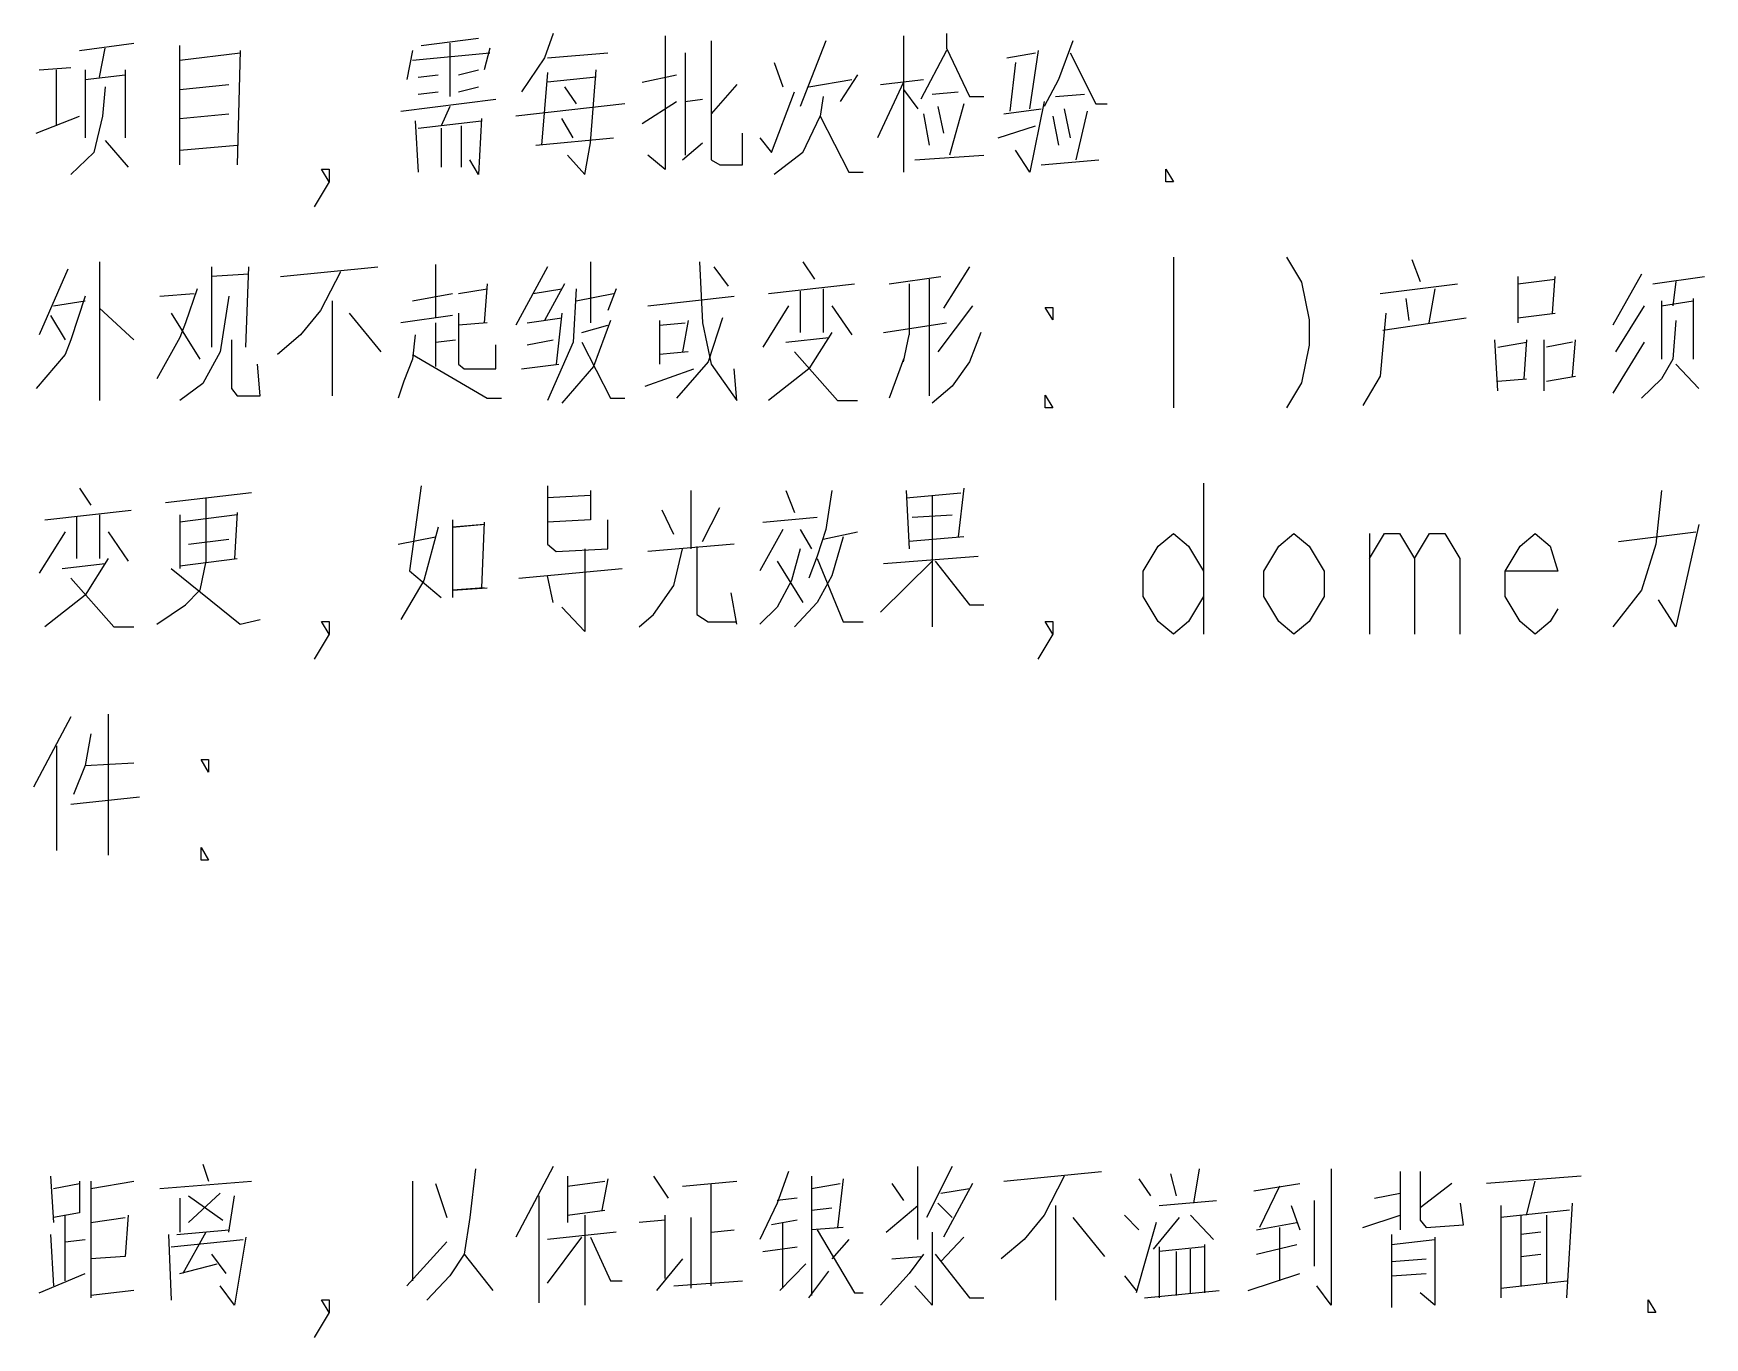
# Model space of a CAD drawing. Header units: millimetres. Extents: x 7 to 507, y -14 to 339.
# Drawn here: x 70.36 to 92.53, y 44.73 to 62.03 of the extents above; entities that cross this region are included whole.
import ezdxf

# ---------------------------------------------------------------- set-up
doc = ezdxf.new("R2010")
doc.units = ezdxf.units.MM
doc.header["$LTSCALE"] = 23.1
doc.layers.get('0').update_dxf_attribs({"linetype": 'CONTINUOUS'})

msp = doc.modelspace()

# ---------------------------------------------------------------- linework, layer by layer
at = {"color": 2}
for p, q in [((70.9655, 61.8023), (71.6893, 61.899)), ((72.2988, 60.2861), (72.2988, 61.8668)), ((75.4988, 61.8668), (76.2607, 61.9635)), ((75.8798, 61.899), (75.8798, 61.1894)), ((80.8703, 61.9313), (80.5274, 61.0603)), ((81.8988, 61.9958), (81.8988, 60.1894)), ((82.4703, 62.0281), (82.4703, 61.8345)), ((71.2322, 61.4474), (71.3084, 61.8345)), ((72.2988, 61.6732), (73.0988, 61.77)), ((73.0988, 61.8023), (73.0607, 60.2861)), ((75.3845, 61.8023), (75.3084, 61.4152)), ((75.3845, 61.6732), (76.4131, 61.77)), ((76.4131, 61.8345), (76.3369, 61.5442)), ((77.175, 61.7055), (77.975, 61.77)), ((79.0036, 61.77), (79.0036, 60.4152)), ((80.1845, 61.641), (80.2988, 61.3184)), ((82.4703, 61.8023), (82.1274, 61.1571)), ((83.2703, 61.7055), (83.6512, 61.77)), ((83.3845, 61.641), (83.3084, 60.9958)), ((83.575, 61.0281), (83.6893, 61.8023)), ((70.4322, 61.5442), (70.8512, 61.5765)), ((70.6607, 60.8023), (70.6607, 61.5442)), ((71.0417, 61.5442), (71.0417, 60.641)), ((71.0417, 61.4152), (71.575, 61.4797)), ((71.575, 61.5442), (71.575, 60.641)), ((75.4607, 61.4474), (75.7274, 61.4797)), ((75.9941, 61.4797), (76.2607, 61.5442)), ((77.175, 61.5119), (77.0988, 60.5442)), ((77.8226, 61.4474), (77.175, 61.3829)), ((78.4322, 61.3829), (78.8893, 61.4797)), ((80.6417, 61.3184), (81.2131, 61.4152)), ((81.2893, 61.4797), (81.0607, 61.1248)), ((81.5941, 61.3506), (82.1655, 61.4152)), ((72.2988, 61.2861), (72.9465, 61.3506)), ((75.4607, 61.2216), (75.7274, 61.2539)), ((75.9941, 61.2539), (76.2607, 61.3184)), ((77.4036, 61.3184), (77.556, 61.0926)), ((79.6893, 61.3506), (79.3465, 60.9635)), ((81.8988, 61.3829), (81.556, 60.641)), ((81.8988, 61.2861), (82.0893, 61.0281)), ((82.2798, 61.2216), (82.6226, 61.2539)), ((83.9179, 61.1894), (84.2988, 61.2216)), ((75.2322, 60.9958), (76.4893, 61.1571)), ((75.8798, 61.0603), (75.7655, 60.8023)), ((78.2036, 61.0926), (76.756, 60.9313)), ((78.4322, 60.8345), (78.8893, 61.1248)), ((79.0036, 61.1248), (79.2322, 61.1571)), ((82.356, 61.0603), (82.4322, 60.7055)), ((82.6988, 61.0926), (82.5084, 60.4152)), ((83.2322, 60.9635), (83.7274, 61.0281)), ((84.0322, 61.0281), (84.1084, 60.641)), ((84.3369, 60.9958), (84.1846, 60.3506)), ((70.3941, 60.7055), (70.9655, 60.9313)), ((72.2988, 60.899), (72.9465, 60.9635)), ((75.4226, 60.8668), (75.4607, 60.1894)), ((75.4607, 60.77), (76.2988, 60.8668)), ((75.7655, 60.77), (75.7655, 60.2539)), ((76.0322, 60.8023), (76.0322, 60.2539)), ((77.5179, 60.641), (77.3655, 60.899)), ((80.5655, 60.4474), (80.7941, 60.9313)), ((82.1655, 60.9635), (82.2417, 60.5442)), ((83.156, 60.641), (83.6512, 60.8023)), ((83.8798, 60.9313), (83.956, 60.5442)), ((71.3084, 60.6087), (71.6131, 60.2539)), ((72.2988, 60.4797), (73.0607, 60.5442)), ((77.0226, 60.5442), (78.0512, 60.641)), ((78.9655, 60.3506), (79.2322, 60.5765)), ((80.5655, 60.4474), (80.1845, 60.1571)), ((82.0512, 60.3506), (82.9655, 60.4152)), ((83.7274, 60.2861), (84.4893, 60.3506)), ((81.175, 60.1894), (81.3655, 60.1894)), ((71.2322, 58.9958), (71.2322, 57.1571)), ((77.7465, 58.9958), (77.7465, 58.1894)), ((80.5655, 58.9958), (80.7179, 58.77)), ((85.4798, 59.0603), (85.4798, 57.0603)), ((88.6417, 59.0281), (88.756, 58.7377)), ((70.8131, 58.899), (70.4322, 58.0281)), ((72.7179, 58.9313), (72.7179, 57.8668)), ((73.2131, 58.8345), (72.7179, 58.8023)), ((73.175, 57.8668), (73.2131, 58.9313)), ((73.6322, 58.8023), (74.9274, 58.9313)), ((75.6893, 58.9636), (75.6893, 58.2539)), ((77.175, 58.9313), (76.756, 58.1571)), ((79.3846, 58.9313), (79.575, 58.6732)), ((81.7084, 58.7055), (82.3941, 58.8023)), ((82.2417, 58.77), (82.2417, 57.2216)), ((82.775, 58.9313), (82.4322, 58.3829)), ((90.0512, 58.8023), (90.0512, 58.1894)), ((90.0512, 58.7055), (90.5465, 58.77)), ((90.5084, 58.3184), (90.5465, 58.8023)), ((91.6893, 58.8345), (91.3084, 58.1571)), ((91.8417, 58.7055), (92.5274, 58.8023)), ((72.0322, 58.5442), (72.4893, 58.5765)), ((75.3845, 58.4797), (75.9179, 58.5765)), ((75.9941, 58.5765), (76.375, 58.641)), ((76.375, 58.7055), (76.3369, 58.1894)), ((76.9845, 58.5765), (77.3655, 58.641)), ((77.4036, 58.7055), (77.1369, 58.2216)), ((77.556, 58.4797), (78.0512, 58.5765)), ((78.0893, 58.641), (77.975, 58.3506)), ((78.5084, 58.4152), (79.6512, 58.5442)), ((80.1084, 58.5765), (81.2512, 58.7055)), ((80.5274, 58.6087), (80.5274, 58.0603)), ((80.8322, 58.641), (80.8322, 58.0603)), ((81.975, 58.7055), (81.975, 58.0281)), ((88.2226, 58.5765), (89.2512, 58.7055)), ((88.9465, 58.641), (88.8703, 58.1894)), ((92.1465, 58.7377), (92.1084, 58.4152)), ((70.6226, 58.4152), (71.0417, 58.4797)), ((71.2322, 58.3829), (71.6893, 57.9636)), ((72.1845, 58.3184), (72.5655, 57.7055)), ((74.3179, 58.4797), (74.3179, 57.2216)), ((74.5465, 58.3184), (74.9655, 57.8023)), ((77.3655, 58.3184), (77.2893, 57.641)), ((80.375, 58.4152), (80.0322, 57.8668)), ((80.9465, 58.4152), (81.2131, 58.0281)), ((82.8131, 58.4152), (82.356, 57.8023)), ((88.5655, 58.5119), (88.6036, 58.2216)), ((90.0512, 58.2539), (90.5465, 58.3184)), ((91.7274, 58.4152), (91.3465, 57.8023)), ((91.956, 58.4797), (91.956, 57.7055)), ((91.956, 58.4152), (92.375, 58.4797)), ((92.375, 58.5119), (92.375, 57.7055)), ((70.5845, 58.2861), (70.775, 57.9636)), ((75.9179, 58.2861), (75.2322, 58.1894)), ((75.6893, 58.1894), (75.6893, 57.6087)), ((76.375, 58.1894), (75.9941, 58.1571)), ((76.9084, 58.1894), (77.3655, 58.2539)), ((77.6322, 58.0603), (77.975, 58.1571)), ((78.6607, 58.2216), (78.6607, 57.641)), ((78.6607, 58.1571), (79.0036, 58.1894)), ((79.0417, 58.2216), (78.9655, 57.8023)), ((81.6322, 58.0603), (82.4703, 58.1894)), ((88.2607, 58.0926), (89.3655, 58.2539)), ((75.6893, 57.9313), (75.956, 57.9636)), ((76.9084, 57.899), (77.2512, 57.9636)), ((80.3369, 57.9313), (80.9084, 57.9958)), ((81.8988, 57.6732), (81.975, 58.0281)), ((89.7845, 57.2861), (89.7465, 57.9636)), ((89.7845, 57.8668), (90.1655, 57.9313)), ((90.1655, 57.9636), (90.1274, 57.4474)), ((90.3941, 57.9636), (90.3941, 57.2861)), ((90.775, 57.9313), (90.4322, 57.8668)), ((90.775, 57.4797), (90.8131, 57.9636)), ((91.7274, 57.9313), (91.3084, 57.2539)), ((75.3845, 57.77), (76.375, 57.1894)), ((79.0417, 57.8023), (78.6607, 57.77)), ((81.8988, 57.7055), (81.7084, 57.1894)), ((76.8322, 57.5765), (77.3274, 57.641)), ((78.4703, 57.3506), (79.1179, 57.5765)), ((89.7845, 57.4152), (90.1655, 57.4474)), ((90.4322, 57.4152), (90.8131, 57.4797)), ((92.1465, 57.641), (92.4512, 57.3184)), ((76.375, 57.1894), (76.5655, 57.1894)), ((70.9655, 55.9958), (71.1179, 55.77)), ((73.2512, 55.9313), (72.1084, 55.8023)), ((75.4988, 56.0281), (75.3465, 54.899)), ((77.7465, 55.899), (77.175, 55.8668)), ((79.0798, 55.9635), (79.0798, 55.1894)), ((80.3369, 55.9635), (80.4512, 55.6732)), ((81.9369, 55.9635), (81.975, 55.1894)), ((81.9369, 55.8668), (82.6607, 55.9313)), ((82.2798, 55.899), (82.2798, 54.1571)), ((82.6988, 55.9958), (82.6226, 55.3506)), ((85.8798, 56.0603), (85.8798, 54.0603)), ((70.5084, 55.5765), (71.6512, 55.7055)), ((73.0607, 55.6732), (73.0226, 55.0603)), ((78.8512, 55.3829), (78.6988, 55.7055)), ((79.2322, 55.2861), (79.4607, 55.7377)), ((70.9274, 55.6087), (70.9274, 55.0603)), ((71.2322, 55.641), (71.2322, 55.0603)), ((72.2988, 55.641), (72.2988, 54.9313)), ((73.0607, 55.641), (72.2988, 55.5442)), ((75.9179, 55.5765), (75.9179, 54.5442)), ((75.9179, 55.4797), (76.2988, 55.5119)), ((76.3369, 55.5119), (75.9179, 55.4797)), ((76.3369, 55.5442), (76.2988, 54.6732)), ((80.2988, 55.4474), (79.9941, 54.899)), ((80.0322, 55.5442), (80.756, 55.6087)), ((80.5274, 55.4474), (80.6798, 55.1894)), ((82.0131, 55.6087), (82.5465, 55.641)), ((70.775, 55.4152), (70.4322, 54.8668)), ((71.3465, 55.4152), (71.6131, 55.0281)), ((72.4131, 55.2539), (72.9465, 55.3184)), ((75.1941, 55.2539), (75.6893, 55.3506)), ((79.6512, 55.2539), (78.5084, 55.1571)), ((80.8322, 55.3184), (81.2893, 55.4152)), ((82.6988, 55.3506), (81.975, 55.2861)), ((88.0798, 55.3937), (88.0798, 54.0603)), ((91.3845, 55.2861), (92.4131, 55.4152)), ((70.7369, 54.9313), (71.3084, 54.9958)), ((72.2988, 54.9635), (73.0607, 55.0603)), ((80.2226, 55.0281), (80.5655, 54.4797)), ((82.2798, 55.0281), (81.5941, 54.3506)), ((81.6322, 54.9958), (82.8893, 55.0926)), ((75.3465, 54.899), (75.7655, 54.5442)), ((76.7941, 54.8023), (78.1655, 54.9313)), ((77.2512, 54.4797), (77.175, 54.8345)), ((76.3369, 54.6732), (75.9179, 54.641)), ((75.9179, 54.641), (76.375, 54.6732)), ((79.6893, 54.1894), (79.6131, 54.6087)), ((80.2226, 54.4152), (79.9941, 54.1894)), ((80.756, 54.4797), (80.4512, 54.1571)), ((71.3465, 52.9958), (71.3465, 51.1248)), ((70.8512, 52.9635), (70.356, 52.0281)), ((70.6607, 52.5765), (70.6607, 51.1894)), ((71.0417, 52.3184), (71.6893, 52.3506)), ((70.8512, 51.8023), (71.7655, 51.899)), ((72.6036, 47.0281), (72.6798, 46.8023)), ((70.5845, 46.8668), (70.6226, 46.2539)), ((71.1179, 46.8023), (71.1179, 45.2539)), ((71.1179, 46.7055), (71.6893, 46.8023)), ((72.0322, 46.7055), (73.2512, 46.8023)), ((75.3845, 46.8023), (75.3845, 45.4797)), ((77.2512, 46.9958), (76.756, 46.0603)), ((77.4417, 46.8668), (77.4417, 46.2539)), ((77.4417, 46.7377), (77.9369, 46.8023)), ((77.975, 46.8345), (77.8988, 46.4152)), ((78.5845, 46.8668), (78.775, 46.5765)), ((78.9655, 46.7377), (79.6893, 46.8023)), ((80.6798, 46.8668), (80.6798, 45.2861)), ((81.0988, 46.8345), (81.0226, 46.1894)), ((82.0893, 46.0281), (82.0893, 46.9958)), ((82.5465, 46.9958), (82.2036, 46.3184)), ((83.2322, 46.8023), (84.5274, 46.9313)), ((85.0226, 46.8345), (85.175, 46.6087)), ((85.4417, 46.899), (85.5179, 46.6087)), ((85.8226, 46.9635), (85.7465, 46.5119)), ((88.4893, 46.9313), (88.4893, 46.1571)), ((90.8893, 46.8668), (89.6322, 46.77)), ((90.1655, 46.3506), (90.2798, 46.8023)), ((70.6226, 46.7055), (70.9655, 46.77)), ((72.2988, 46.5765), (72.2988, 46.1248)), ((72.8322, 46.641), (72.4131, 46.2539)), ((72.4131, 46.6087), (72.8703, 46.2861)), ((72.9465, 46.1248), (73.0226, 46.6087)), ((75.6893, 46.77), (75.8417, 46.3184)), ((77.0607, 46.6087), (77.0607, 45.1894)), ((79.3465, 45.4152), (79.3465, 46.77)), ((80.4893, 46.5765), (80.2226, 46.5442)), ((80.6798, 46.7055), (81.0607, 46.77)), ((81.7465, 46.77), (81.8988, 46.5442)), ((82.3941, 46.641), (82.775, 46.7055)), ((82.8131, 46.77), (82.4322, 46.0603)), ((86.5465, 46.6732), (87.156, 46.77)), ((86.8893, 46.7377), (86.6226, 46.1894)), ((88.1465, 46.5765), (88.4893, 46.641)), ((89.175, 46.77), (88.756, 46.4474)), ((70.775, 45.4797), (70.775, 46.3506)), ((77.4417, 46.3506), (77.9369, 46.4152)), ((77.6703, 46.3506), (77.6703, 45.1571)), ((78.7369, 45.5119), (78.7369, 46.3506)), ((80.6798, 46.4152), (80.9465, 46.4474)), ((81.6703, 46.1248), (82.0893, 46.4797)), ((82.356, 46.5119), (82.5465, 46.3184)), ((83.9179, 46.4797), (83.9179, 45.2216)), ((84.8322, 46.3506), (85.0226, 46.1571)), ((85.2893, 46.4797), (86.0512, 46.5442)), ((85.7084, 46.3506), (86.0131, 46.0281)), ((87.0417, 46.4797), (87.156, 46.1571)), ((87.3465, 46.5442), (87.3465, 45.6732)), ((87.9941, 46.1894), (88.4893, 46.3506)), ((89.8226, 46.4797), (89.8226, 45.2539)), ((90.7369, 46.4152), (89.8226, 46.3184)), ((90.0893, 46.3506), (90.0893, 45.4152)), ((90.4322, 46.3506), (90.4322, 45.4474)), ((90.6988, 45.2539), (90.775, 46.5119)), ((71.1179, 46.2539), (71.575, 46.3184)), ((72.2607, 46.0926), (72.9465, 46.1571)), ((72.6417, 46.1248), (72.3369, 45.5765)), ((78.0893, 46.1248), (77.175, 46.0281)), ((78.7369, 46.2861), (78.3941, 46.2539)), ((79.0798, 46.3184), (79.0798, 45.3829)), ((79.3465, 46.1248), (79.6512, 46.1571)), ((80.4893, 46.2861), (80.1465, 46.2216)), ((80.2988, 45.3829), (80.2988, 46.2539)), ((81.0988, 46.1894), (80.6798, 46.1571)), ((84.1465, 46.3184), (84.5655, 45.8023)), ((85.2512, 46.2539), (84.9845, 45.3184)), ((85.556, 46.3184), (85.2131, 45.899)), ((86.5845, 46.1571), (87.1179, 46.2539)), ((86.8893, 46.1894), (86.8893, 45.4797)), ((90.356, 46.1248), (90.0893, 46.0926)), ((70.5845, 46.0926), (70.6226, 45.4152)), ((70.775, 45.9958), (71.0417, 46.0281)), ((72.1465, 46.0926), (72.1845, 45.2216)), ((72.1845, 45.9313), (73.1369, 46.0281)), ((75.3084, 45.4152), (75.8417, 45.9958)), ((77.175, 45.4474), (77.6322, 46.0603)), ((80.0322, 45.8668), (80.4893, 45.9313)), ((81.175, 46.0281), (80.9465, 45.77)), ((82.6988, 46.0603), (82.3941, 45.7377)), ((85.2893, 45.9313), (85.2893, 45.2539)), ((85.8988, 45.9313), (85.2893, 45.8668)), ((85.7084, 45.3184), (85.7084, 45.899)), ((85.8988, 45.3184), (85.8988, 45.9635)), ((86.5845, 45.8345), (87.1179, 45.9635)), ((88.375, 46.0926), (88.375, 45.1248)), ((88.375, 45.9635), (88.9465, 46.0281)), ((88.9465, 46.0603), (88.9465, 45.1571)), ((72.2988, 45.5765), (72.7941, 45.7055)), ((72.7179, 45.8345), (72.9084, 45.5765)), ((78.9655, 45.77), (78.6226, 45.3506)), ((80.6036, 45.7055), (80.2607, 45.3506)), ((81.7465, 45.77), (82.1274, 45.8023)), ((85.5179, 45.8668), (85.5179, 45.2861)), ((88.375, 45.7377), (88.8322, 45.77)), ((90.0893, 45.8023), (90.356, 45.8345)), ((70.4322, 45.3184), (71.0417, 45.5765)), ((78.8512, 45.4152), (79.7655, 45.4797)), ((80.6417, 45.2539), (80.9084, 45.6087)), ((84.8322, 45.5442), (84.9845, 45.3506)), ((86.4703, 45.3506), (87.156, 45.5765)), ((88.375, 45.5442), (88.8322, 45.5765)), ((89.8226, 45.3829), (90.6988, 45.4797)), ((71.6893, 45.3506), (71.1179, 45.2861)), ((85.0988, 45.2539), (86.0893, 45.3506)), ((88.9465, 45.1571), (88.756, 45.3184))]:
    msp.add_line(p, q, dxfattribs=at)
for points in [[(77.2512, 62.0281), (77.1369, 61.7055), (76.8322, 61.2539)], [(78.7369, 61.9958), (78.7369, 60.2216), (78.5084, 60.4152)], [(79.3465, 61.9313), (79.3465, 60.3506), (79.4607, 60.2861), (79.7655, 60.2861), (79.7655, 60.7055)], [(84.1465, 61.9313), (83.956, 61.4152), (83.7655, 61.0603)], [(82.4703, 61.8345), (82.775, 61.1894), (82.9655, 61.1894)], [(84.1084, 61.77), (84.4512, 61.0926), (84.6036, 61.0926)], [(77.4417, 60.4152), (77.6703, 60.1571), (77.7465, 60.5765), (77.8226, 61.5442)], [(71.3084, 61.3184), (71.2703, 60.9313), (71.156, 60.4474), (70.8512, 60.1571)], [(79.9941, 60.641), (80.1465, 60.4474), (80.4512, 61.2539)], [(80.8322, 61.1894), (80.7941, 60.9313), (81.175, 60.1894)], [(83.7655, 61.1248), (83.575, 60.1894), (83.3845, 60.4797)], [(76.2988, 60.899), (76.2607, 60.1571), (76.1464, 60.3506)], [(74.2798, 60.0603), (74.1798, 60.227), (74.2798, 60.227), (74.2798, 60.0603), (74.0798, 59.727)], [(85.4798, 60.0603), (85.3798, 60.0603), (85.3798, 60.227), (85.4798, 60.0603)], [(79.1941, 58.9958), (79.2322, 58.1894), (79.3465, 57.641), (79.6893, 57.1571), (79.6512, 57.5765)], [(86.9798, 59.0603), (87.1798, 58.727), (87.2798, 58.227), (87.2798, 57.8937), (87.1798, 57.3937), (86.9798, 57.0603)], [(74.4322, 58.8668), (74.1655, 58.3506), (73.8988, 58.0281), (73.5941, 57.77)], [(71.0417, 58.5442), (70.8512, 57.9636), (70.775, 57.77), (70.3941, 57.3184)], [(72.5274, 58.641), (72.375, 58.1894), (72.2988, 57.9958), (71.9941, 57.4474)], [(72.9465, 58.5442), (72.8322, 57.8023), (72.6036, 57.3829), (72.2988, 57.1571)], [(77.556, 58.641), (77.5179, 57.9313), (77.175, 57.1571)], [(75.9941, 58.3184), (75.9941, 57.641), (76.0703, 57.5765), (76.4893, 57.5765), (76.4893, 57.899)], [(83.8798, 58.3937), (83.8798, 58.227), (83.7798, 58.3937), (83.8798, 58.3937)], [(88.2988, 58.3184), (88.2226, 57.4797), (87.9941, 57.0926)], [(78.0131, 58.2216), (77.7845, 57.6087), (77.3655, 57.1248)], [(79.4988, 58.2539), (79.3084, 57.6732), (78.8893, 57.1894)], [(92.1465, 58.2216), (92.1084, 57.7055), (91.956, 57.4474), (91.6893, 57.1894)], [(72.9845, 57.9636), (72.9845, 57.3184), (73.0607, 57.2216), (73.3655, 57.2216), (73.3274, 57.641)], [(75.4226, 58.0281), (75.3845, 57.7055), (75.2703, 57.4152), (75.1941, 57.1894)], [(77.6322, 57.9313), (78.0131, 57.1894), (78.2036, 57.1894)], [(80.9465, 58.0603), (80.6417, 57.5765), (80.1084, 57.1571)], [(82.9274, 58.0603), (82.775, 57.6732), (82.5465, 57.3506), (82.2798, 57.1248)], [(80.4512, 57.8023), (81.0226, 57.1571), (81.2893, 57.1571)], [(83.8798, 57.0603), (83.7798, 57.0603), (83.7798, 57.227), (83.8798, 57.0603)], [(77.175, 56.0281), (77.175, 55.2539), (77.2893, 55.1571), (77.975, 55.1894), (77.975, 55.5765)], [(77.7465, 55.9635), (77.7465, 55.5765), (77.175, 55.5442)], [(80.9465, 55.9635), (80.8703, 55.4474), (80.756, 55.0926), (80.6417, 54.8023)], [(91.956, 55.9635), (91.8798, 55.2539), (91.6893, 54.641), (91.3084, 54.1571)], [(72.6417, 55.8668), (72.6417, 55.0281), (72.5655, 54.641)], [(75.7274, 55.4797), (75.5369, 54.77), (75.2322, 54.2539)], [(92.4512, 55.5119), (92.1465, 54.1571), (91.9179, 54.5119)], [(79.156, 55.2216), (79.156, 54.3184), (79.3084, 54.2216), (79.6893, 54.2216)], [(81.0988, 55.3506), (80.9465, 54.8345), (80.756, 54.4797)], [(85.8798, 54.5603), (85.6798, 54.227), (85.4798, 54.0603), (85.2798, 54.227), (85.0798, 54.5603), (85.0798, 54.8937), (85.2798, 55.227), (85.4798, 55.3937), (85.6798, 55.227), (85.8798, 54.8937)], [(87.4798, 54.5603), (87.2798, 54.227), (87.0798, 54.0603), (86.8798, 54.227), (86.6798, 54.5603), (86.6798, 54.8937), (86.8798, 55.227), (87.0798, 55.3937), (87.2798, 55.227), (87.4798, 54.8937), (87.4798, 54.5603)], [(88.0798, 55.0603), (88.2798, 55.3937), (88.4798, 55.3937), (88.6798, 55.0603), (88.6798, 54.0603)], [(88.6798, 55.0603), (88.8798, 55.3937), (89.0798, 55.3937), (89.2798, 55.0603), (89.2798, 54.0603)], [(90.5798, 54.3937), (90.4798, 54.227), (90.2798, 54.0603), (90.0798, 54.227), (89.8798, 54.5603), (89.8798, 54.8937), (90.0798, 55.227), (90.2798, 55.3937), (90.4798, 55.227), (90.5798, 54.8937), (89.8798, 54.8937)], [(71.3465, 55.0603), (71.0417, 54.5764), (70.5084, 54.1571)], [(77.6703, 55.1894), (77.6703, 54.0926), (77.3655, 54.4152)], [(78.3941, 54.1571), (78.5845, 54.3184), (78.8512, 54.7055), (78.9655, 55.1894)], [(80.5274, 55.1894), (80.4131, 54.77), (80.2226, 54.4152)], [(80.756, 55.0603), (81.0988, 54.2216), (81.3655, 54.2216)], [(82.3179, 55.0281), (82.775, 54.4474), (82.9655, 54.4474)], [(70.8512, 54.8023), (71.4226, 54.1571), (71.6893, 54.1571)], [(72.1845, 54.9313), (73.0988, 54.1894), (73.3655, 54.2539)], [(71.9941, 54.1894), (72.375, 54.4474), (72.5655, 54.641)], [(74.2798, 54.0603), (74.1798, 54.227), (74.2798, 54.227), (74.2798, 54.0603), (74.0798, 53.727)], [(83.8798, 54.0603), (83.7798, 54.227), (83.8798, 54.227), (83.8798, 54.0603), (83.6798, 53.727)], [(71.1179, 52.7377), (71.0417, 52.3184), (70.8893, 51.9313)], [(72.6798, 52.3937), (72.6798, 52.227), (72.5798, 52.3937), (72.6798, 52.3937)], [(72.6798, 51.0603), (72.5798, 51.0603), (72.5798, 51.227), (72.6798, 51.0603)], [(70.9655, 46.8023), (70.9655, 46.3829), (70.6226, 46.3184)], [(76.2226, 46.9635), (76.1464, 46.3184), (76.0703, 45.8345), (76.4512, 45.3506)], [(80.375, 46.9313), (80.2226, 46.5119), (79.9941, 46.0281)], [(84.0322, 46.8668), (83.7655, 46.3506), (83.4988, 46.0281), (83.1941, 45.77)], [(87.575, 46.9635), (87.575, 45.1571), (87.3845, 45.4152)], [(88.756, 46.9313), (88.756, 46.2861), (88.8322, 46.1894), (89.3274, 46.2216), (89.2893, 46.5119)], [(71.6131, 46.3506), (71.575, 45.8023), (71.1179, 45.77)], [(80.756, 46.1571), (81.2512, 45.3184), (81.3655, 45.3184)], [(82.2798, 46.1248), (82.2798, 45.1571), (82.0512, 45.4152)], [(73.175, 46.0603), (73.0226, 45.1571), (72.8322, 45.4152)], [(77.7465, 46.0603), (78.0131, 45.4797), (78.1655, 45.4797)], [(76.0703, 45.8345), (75.8798, 45.5442), (75.575, 45.2216)], [(82.1655, 45.8345), (81.975, 45.5765), (81.5941, 45.1571)], [(82.3179, 45.8345), (82.775, 45.2539), (82.9655, 45.2539)], [(74.2798, 45.0603), (74.1798, 45.227), (74.2798, 45.227), (74.2798, 45.0603), (74.0798, 44.727)], [(91.8798, 45.0603), (91.7798, 45.0603), (91.7798, 45.227), (91.8798, 45.0603)]]:
    msp.add_lwpolyline(points, dxfattribs=at)

doc.saveas('drawing.dxf')
